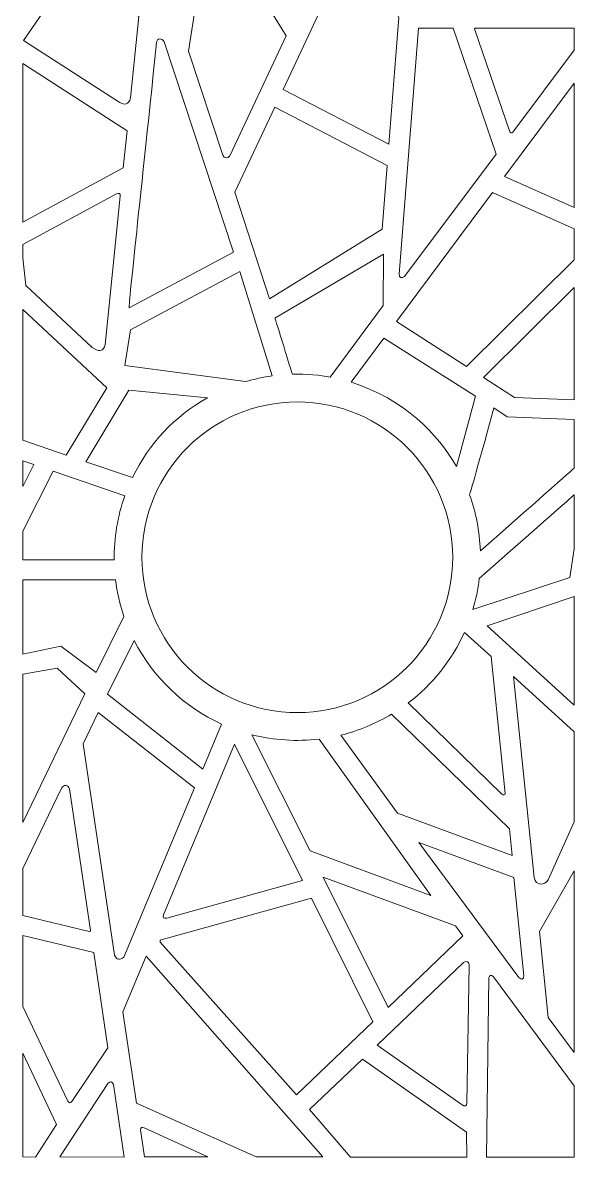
# Model space of a CAD drawing. Header units: centimetres. Extents: x -58 to 58, y -104 to 104.
# Drawn here: x 8.4 to 58.1, y -104.5 to -2.2 of the extents above; entities that cross this region are included whole.
import ezdxf

# ---------------------------------------------------------------- set-up
doc = ezdxf.new("R2010")
doc.units = ezdxf.units.CM
doc.header["$MEASUREMENT"] = 0
doc.layers.add('layer 1', color=7, linetype='Continuous')

msp = doc.modelspace()

# ---------------------------------------------------------------- linework, layer by layer
at = {"layer": 'layer 1', "color": 177, "lineweight": 9}
for points, knots in [([(26.42585, -14.15213), (26.42585, -14.15213), (23.33405, -4.78787), (23.33405, -4.78787), (23.33405, -4.78787), (23.33405, -4.78787), (25.22378, 7.35399), (25.22378, 7.35399), (25.22378, 7.35399), (25.26515, 7.48579), (25.40694, 7.49519), (25.49407, 7.36438), (25.49407, 7.36438), (25.49407, 7.36438), (32.13408, -3.40874), (32.13408, -3.40874), (32.13408, -3.40874), (32.13408, -3.40874), (27.07645, -14.20811), (27.07645, -14.20811), (27.07645, -14.20811), (26.90164, -14.51067), (26.56195, -14.47242), (26.42585, -14.15213)], [0, 0, 0, 0, 0.142857143, 0.142857143, 0.142857143, 0.142857143, 0.285714286, 0.285714286, 0.285714286, 0.285714286, 0.428571429, 0.428571429, 0.428571429, 0.428571429, 0.571428571, 0.571428571, 0.571428571, 0.571428571, 0.714285714, 0.714285714, 0.714285714, 0.714285714, 1, 1, 1, 1]), ([(38.27511, 5.43597), (38.27511, 5.43597), (31.87528, -8.22937), (31.87528, -8.22937), (31.87528, -8.22937), (31.87528, -8.22937), (41.40428, -13.1786), (41.40428, -13.1786), (41.40428, -13.1786), (41.40428, -13.1786), (42.30256, -1.76256), (42.30256, -1.76256), (42.30256, -1.76256), (42.30256, -1.76256), (38.54147, 5.41396), (38.54147, 5.41396), (38.54147, 5.41396), (38.46066, 5.57026), (38.32145, 5.53516), (38.27511, 5.43597)], [0, 0, 0, 0, 0.166666667, 0.166666667, 0.166666667, 0.166666667, 0.333333333, 0.333333333, 0.333333333, 0.333333333, 0.5, 0.5, 0.5, 0.5, 0.666666667, 0.666666667, 0.666666667, 0.666666667, 1, 1, 1, 1]), ([(18.11548, -8.98039), (18.11548, -8.98039), (18.87009, -1.65496), (18.87009, -1.65496), (18.87009, -1.65496), (18.87009, -1.65496), (13.20167, 3.01574), (13.20167, 3.01574), (13.20167, 3.01574), (13.20167, 3.01574), (8.46422, -3.83495), (8.46422, -3.83495), (8.46422, -3.83495), (8.46422, -3.83495), (16.91642, -9.27625), (16.91642, -9.27625), (16.91642, -9.27625), (17.57927, -9.72156), (17.97895, -9.62295), (18.11548, -8.98039)], [0, 0, 0, 0, 0.166666667, 0.166666667, 0.166666667, 0.166666667, 0.333333333, 0.333333333, 0.333333333, 0.333333333, 0.5, 0.5, 0.5, 0.5, 0.666666667, 0.666666667, 0.666666667, 0.666666667, 1, 1, 1, 1]), ([(42.31242, -24.88582), (42.31242, -24.88582), (44.05718, -2.7125), (44.05718, -2.7125), (44.05718, -2.7125), (44.05718, -2.7125), (47.18222, -2.71248), (47.18222, -2.71248), (47.18222, -2.71248), (47.18222, -2.71248), (51.06884, -14.0682), (51.06884, -14.0682), (51.06884, -14.0682), (51.06884, -14.0682), (42.79424, -25.10735), (42.79424, -25.10735), (42.79424, -25.10735), (42.54161, -25.26256), (42.32895, -25.23851), (42.31242, -24.88582)], [0, 0, 0, 0, 0.166666667, 0.166666667, 0.166666667, 0.166666667, 0.333333333, 0.333333333, 0.333333333, 0.333333333, 0.5, 0.5, 0.5, 0.5, 0.666666667, 0.666666667, 0.666666667, 0.666666667, 1, 1, 1, 1]), ([(58.10443, -4.68203), (58.10443, -4.68203), (52.55861, -12.0807), (52.55861, -12.0807), (52.55861, -12.0807), (52.45334, -12.1744), (52.35203, -12.16803), (52.30144, -12.0616), (52.30144, -12.0616), (52.30144, -12.0616), (49.12221, -2.77263), (49.12221, -2.77263), (49.12221, -2.77263), (49.11197, -2.73477), (49.12909, -2.71473), (49.17365, -2.7125), (49.17365, -2.7125), (49.17365, -2.7125), (58.10445, -2.7125), (58.10445, -2.7125), (58.10445, -2.7125), (58.10445, -2.7125), (58.10443, -4.68203), (58.10443, -4.68203)], [0, 0, 0, 0, 0.142857143, 0.142857143, 0.142857143, 0.142857143, 0.285714286, 0.285714286, 0.285714286, 0.285714286, 0.428571429, 0.428571429, 0.428571429, 0.428571429, 0.571428571, 0.571428571, 0.571428571, 0.571428571, 0.714285714, 0.714285714, 0.714285714, 0.714285714, 1, 1, 1, 1]), ([(27.40489, -22.90614), (27.40489, -22.90614), (21.14435, -3.94833), (21.14435, -3.94833), (21.14435, -3.94833), (20.9665, -3.58944), (20.51398, -3.59494), (20.46101, -4.00515), (20.46101, -4.00515), (18.84552, -19.68941), (17.91168, -27.81264), (17.99801, -27.91747), (17.99801, -27.91747), (17.99801, -27.91747), (27.40489, -22.90614), (27.40489, -22.90614)], [0, 0, 0, 0, 0.2, 0.2, 0.2, 0.2, 0.4, 0.4, 0.4, 0.4, 0.6, 0.6, 0.6, 0.6, 1, 1, 1, 1]), ([(8.40444, -5.89966), (8.40444, -5.89966), (17.80914, -11.95419), (17.80914, -11.95419), (17.80914, -11.95419), (17.80914, -11.95419), (17.4641, -15.30376), (17.4641, -15.30376), (17.4641, -15.30376), (17.4641, -15.30376), (8.40442, -20.20275), (8.40442, -20.20275), (8.40442, -20.20275), (8.40442, -20.20275), (8.40444, -5.89966), (8.40444, -5.89966)], [0, 0, 0, 0, 0.2, 0.2, 0.2, 0.2, 0.4, 0.4, 0.4, 0.4, 0.6, 0.6, 0.6, 0.6, 1, 1, 1, 1]), ([(58.10444, -18.88565), (58.10444, -18.88565), (51.80726, -16.07769), (51.80726, -16.07769), (51.80726, -16.07769), (51.80726, -16.07769), (58.10444, -7.6766), (58.10444, -7.6766), (58.10444, -7.6766), (58.10444, -7.6766), (58.10444, -18.88565), (58.10444, -18.88565)], [0, 0, 0, 0, 0.25, 0.25, 0.25, 0.25, 0.5, 0.5, 0.5, 0.5, 1, 1, 1, 1]), ([(40.79503, -20.82449), (40.79503, -20.82449), (41.25418, -15.08612), (41.25418, -15.08612), (41.25418, -15.08612), (41.25418, -15.08612), (31.12739, -9.82636), (31.12739, -9.82636), (31.12739, -9.82636), (31.12739, -9.82636), (27.53221, -17.50303), (27.53221, -17.50303), (27.53221, -17.50303), (27.53221, -17.50303), (30.64129, -27.11801), (30.64129, -27.11801), (30.64129, -27.11801), (30.64129, -27.11801), (40.79503, -20.82449), (40.79503, -20.82449)], [0, 0, 0, 0, 0.166666667, 0.166666667, 0.166666667, 0.166666667, 0.333333333, 0.333333333, 0.333333333, 0.333333333, 0.5, 0.5, 0.5, 0.5, 0.666666667, 0.666666667, 0.666666667, 0.666666667, 1, 1, 1, 1]), ([(8.40442, -22.2071), (8.40442, -22.2071), (16.86857, -17.63008), (16.86857, -17.63008), (16.86857, -17.63008), (17.09861, -17.54999), (17.20928, -17.62734), (17.20055, -17.86213), (17.20055, -17.86213), (17.20055, -17.86213), (15.82249, -31.24002), (15.82249, -31.24002), (15.82249, -31.24002), (15.72878, -31.84209), (15.17868, -31.91344), (14.66963, -31.48049), (14.66963, -31.48049), (14.66963, -31.48049), (8.67854, -25.89754), (8.67854, -25.89754), (8.67854, -25.89754), (8.67854, -25.89754), (8.40443, -23.40839), (8.40443, -23.40839), (8.40443, -23.40839), (8.40443, -23.40839), (8.40442, -22.2071), (8.40442, -22.2071)], [0, 0, 0, 0, 0.125, 0.125, 0.125, 0.125, 0.25, 0.25, 0.25, 0.25, 0.375, 0.375, 0.375, 0.375, 0.5, 0.5, 0.5, 0.5, 0.625, 0.625, 0.625, 0.625, 0.75, 0.75, 0.75, 0.75, 1, 1, 1, 1]), ([(58.10444, -23.57892), (58.10444, -23.57892), (58.10443, -20.81078), (58.10443, -20.81078), (58.10443, -20.81078), (58.10443, -20.81078), (50.72571, -17.52055), (50.72571, -17.52055), (50.72571, -17.52055), (50.72571, -17.52055), (42.09063, -29.14902), (42.09063, -29.14902), (42.09063, -29.14902), (42.09063, -29.14902), (48.39069, -33.21064), (48.39069, -33.21064), (48.39069, -33.21064), (48.39069, -33.21064), (58.10444, -23.57892), (58.10444, -23.57892)], [0, 0, 0, 0, 0.166666667, 0.166666667, 0.166666667, 0.166666667, 0.333333333, 0.333333333, 0.333333333, 0.333333333, 0.5, 0.5, 0.5, 0.5, 0.666666667, 0.666666667, 0.666666667, 0.666666667, 1, 1, 1, 1]), ([(32.70374, -33.90516), (32.69586, -33.88063), (31.14242, -28.8809), (31.13444, -28.85608), (31.13444, -28.85608), (31.13444, -28.85608), (40.91438, -23.07333), (40.91438, -23.07333), (40.91438, -23.07333), (40.91438, -23.07333), (40.87022, -27.7007), (40.87022, -27.7007), (40.87022, -27.7007), (40.87022, -27.7007), (36.09842, -34.16205), (36.09842, -34.16205), (36.09842, -34.16205), (35.22498, -34.00048), (34.00105, -33.85856), (32.70374, -33.90516)], [0, 0, 0, 0, 0.166666667, 0.166666667, 0.166666667, 0.166666667, 0.333333333, 0.333333333, 0.333333333, 0.333333333, 0.5, 0.5, 0.5, 0.5, 0.666666667, 0.666666667, 0.666666667, 0.666666667, 1, 1, 1, 1]), ([(30.87445, -34.05494), (30.87445, -34.05494), (27.96864, -24.645), (27.96864, -24.645), (27.96864, -24.645), (27.96864, -24.645), (18.10686, -29.8987), (18.10686, -29.8987), (18.10686, -29.8987), (18.10686, -29.8987), (17.61567, -33.10961), (17.61567, -33.10961), (17.61567, -33.10961), (17.61567, -33.10961), (28.47685, -34.57061), (28.47685, -34.57061), (28.47685, -34.57061), (29.22762, -34.3464), (30.13129, -34.14781), (30.87445, -34.05494)], [0, 0, 0, 0, 0.166666667, 0.166666667, 0.166666667, 0.166666667, 0.333333333, 0.333333333, 0.333333333, 0.333333333, 0.5, 0.5, 0.5, 0.5, 0.666666667, 0.666666667, 0.666666667, 0.666666667, 1, 1, 1, 1]), ([(58.10444, -36.22064), (58.10444, -36.22064), (58.10443, -26.09496), (58.10443, -26.09496), (58.10443, -26.09496), (58.10443, -26.09496), (49.92672, -34.2009), (49.92672, -34.2009), (49.92672, -34.2009), (49.92672, -34.2009), (52.72912, -36.00759), (52.72912, -36.00759), (52.72912, -36.00759), (52.72912, -36.00759), (58.10444, -36.22064), (58.10444, -36.22064)], [0, 0, 0, 0, 0.2, 0.2, 0.2, 0.2, 0.4, 0.4, 0.4, 0.4, 0.6, 0.6, 0.6, 0.6, 1, 1, 1, 1]), ([(8.40443, -28.07815), (8.40443, -28.07815), (8.40443, -39.85414), (8.40443, -39.85414), (8.40443, -39.85414), (8.40443, -39.85414), (12.33488, -41.20554), (12.33488, -41.20554), (12.33488, -41.20554), (12.33488, -41.20554), (15.98344, -35.14125), (15.98344, -35.14125), (15.98344, -35.14125), (15.98344, -35.14125), (8.40443, -28.07815), (8.40443, -28.07815)], [0, 0, 0, 0, 0.2, 0.2, 0.2, 0.2, 0.4, 0.4, 0.4, 0.4, 0.6, 0.6, 0.6, 0.6, 1, 1, 1, 1]), ([(40.92832, -30.64972), (40.92832, -30.64972), (37.99457, -34.62222), (37.99457, -34.62222), (37.99457, -34.62222), (42.80078, -36.14837), (45.83772, -39.30759), (47.48324, -42.2213), (47.48324, -42.2213), (47.48324, -42.2213), (49.20309, -35.87568), (49.20309, -35.87568), (49.20309, -35.87568), (49.20309, -35.87568), (40.92832, -30.64972), (40.92832, -30.64972)], [0, 0, 0, 0, 0.2, 0.2, 0.2, 0.2, 0.4, 0.4, 0.4, 0.4, 0.6, 0.6, 0.6, 0.6, 1, 1, 1, 1]), ([(25.04247, -36.0259), (25.04247, -36.0259), (17.96928, -35.32949), (17.96928, -35.32949), (17.96928, -35.32949), (17.96928, -35.32949), (14.10002, -41.79577), (14.10002, -41.79577), (14.10002, -41.79577), (14.10002, -41.79577), (18.29811, -43.20338), (18.29811, -43.20338), (18.29811, -43.20338), (19.79825, -40.14703), (22.07499, -37.70352), (25.04247, -36.0259)], [0, 0, 0, 0, 0.2, 0.2, 0.2, 0.2, 0.4, 0.4, 0.4, 0.4, 0.6, 0.6, 0.6, 0.6, 1, 1, 1, 1]), ([(33.14993, -36.39924), (40.88061, -36.39924), (47.14993, -42.66857), (47.14993, -50.39924), (47.14993, -50.39924), (47.14993, -58.12991), (40.88061, -64.39924), (33.14993, -64.39924), (33.14993, -64.39924), (25.41925, -64.39924), (19.14993, -58.12991), (19.14993, -50.39924), (19.14993, -50.39924), (19.14993, -42.66857), (25.41925, -36.39924), (33.14993, -36.39924)], [0, 0, 0, 0, 0.2, 0.2, 0.2, 0.2, 0.4, 0.4, 0.4, 0.4, 0.6, 0.6, 0.6, 0.6, 1, 1, 1, 1]), ([(58.10443, -42.3525), (58.10443, -42.3525), (58.10443, -42.35251), (49.64025, -49.82911), (49.64025, -49.82911), (49.57997, -48.05477), (49.23938, -46.35136), (48.66138, -44.76183), (48.66138, -44.76183), (48.66138, -44.76183), (49.17498, -43.15255), (50.85611, -36.91681), (50.85611, -36.91681), (50.85611, -36.91681), (52.04527, -37.72687), (52.04527, -37.72687), (52.04527, -37.72687), (52.04527, -37.72687), (58.10443, -37.96701), (58.10443, -37.96701), (58.10443, -37.96701), (58.10443, -37.96701), (58.10443, -42.3525), (58.10443, -42.3525)], [0, 0, 0, 0, 0.142857143, 0.142857143, 0.142857143, 0.142857143, 0.285714286, 0.285714286, 0.285714286, 0.285714286, 0.428571429, 0.428571429, 0.428571429, 0.428571429, 0.571428571, 0.571428571, 0.571428571, 0.571428571, 0.714285714, 0.714285714, 0.714285714, 0.714285714, 1, 1, 1, 1]), ([(8.40444, -41.70835), (8.40444, -41.70835), (9.39845, -42.05012), (9.39845, -42.05012), (9.39845, -42.05012), (9.39845, -42.05012), (8.40443, -44.02632), (8.40443, -44.02632), (8.40443, -44.02632), (8.40443, -44.02632), (8.40444, -41.70835), (8.40444, -41.70835)], [0, 0, 0, 0, 0.25, 0.25, 0.25, 0.25, 0.5, 0.5, 0.5, 0.5, 1, 1, 1, 1]), ([(17.60038, -44.86789), (17.60038, -44.86789), (11.13593, -42.64296), (11.13593, -42.64296), (11.13593, -42.64296), (11.13593, -42.64296), (8.40443, -48.05089), (8.40443, -48.05089), (8.40443, -48.05089), (8.40443, -48.05089), (8.40444, -50.62807), (8.40444, -50.62807), (8.40444, -50.62807), (12.04895, -50.62807), (14.71009, -50.62807), (16.65319, -50.62807), (16.65319, -50.62807), (16.62659, -48.67454), (16.94248, -46.71667), (17.60038, -44.86789)], [0, 0, 0, 0, 0.166666667, 0.166666667, 0.166666667, 0.166666667, 0.333333333, 0.333333333, 0.333333333, 0.333333333, 0.5, 0.5, 0.5, 0.5, 0.666666667, 0.666666667, 0.666666667, 0.666666667, 1, 1, 1, 1]), ([(58.10444, -49.62948), (58.10444, -49.62948), (58.10443, -44.75383), (58.10443, -44.75383), (58.10443, -44.75383), (58.10443, -44.75383), (58.10442, -44.75383), (49.5393, -52.31959), (49.5393, -52.31959), (49.42788, -53.28034), (49.23391, -54.21601), (48.96466, -55.1192), (48.96466, -55.1192), (48.96466, -55.1192), (57.70796, -52.22681), (57.70796, -52.22681), (57.70796, -52.22681), (57.70796, -52.22681), (58.10444, -49.62948), (58.10444, -49.62948)], [0, 0, 0, 0, 0.166666667, 0.166666667, 0.166666667, 0.166666667, 0.333333333, 0.333333333, 0.333333333, 0.333333333, 0.5, 0.5, 0.5, 0.5, 0.666666667, 0.666666667, 0.666666667, 0.666666667, 1, 1, 1, 1]), ([(11.84643, -58.39829), (11.84643, -58.39829), (8.40442, -59.1366), (8.40442, -59.1366), (8.40442, -59.1366), (8.40442, -59.1366), (8.40442, -52.42761), (8.40442, -52.42761), (8.40442, -52.42761), (12.10231, -52.42761), (14.80288, -52.42761), (16.77512, -52.42761), (16.77512, -52.42761), (16.91217, -53.54691), (17.16328, -54.65317), (17.52854, -55.72459), (17.52854, -55.72459), (17.52854, -55.72459), (15.01042, -60.77243), (15.01042, -60.77243), (15.01042, -60.77243), (15.01042, -60.77243), (11.84643, -58.39829), (11.84643, -58.39829)], [0, 0, 0, 0, 0.142857143, 0.142857143, 0.142857143, 0.142857143, 0.285714286, 0.285714286, 0.285714286, 0.285714286, 0.428571429, 0.428571429, 0.428571429, 0.428571429, 0.571428571, 0.571428571, 0.571428571, 0.571428571, 0.714285714, 0.714285714, 0.714285714, 0.714285714, 1, 1, 1, 1]), ([(58.10445, -63.7207), (58.10445, -63.7207), (50.24603, -56.59139), (50.24603, -56.59139), (50.24603, -56.59139), (50.24603, -56.59139), (58.10444, -53.94545), (58.10444, -53.94545), (58.10444, -53.94545), (58.10444, -53.94545), (58.10445, -63.7207), (58.10445, -63.7207)], [0, 0, 0, 0, 0.25, 0.25, 0.25, 0.25, 0.5, 0.5, 0.5, 0.5, 1, 1, 1, 1]), ([(43.14974, -63.52392), (45.32891, -61.86086), (47.0786, -59.66294), (48.20397, -57.16268), (48.20397, -57.16268), (48.20397, -57.16268), (50.62023, -59.33414), (50.62023, -59.33414), (50.62023, -59.33414), (50.62023, -59.33414), (51.87619, -71.68544), (51.87619, -71.68544), (51.87619, -71.68544), (51.86452, -71.83224), (51.7, -71.85381), (51.58361, -71.74338), (51.58361, -71.74338), (51.58361, -71.74338), (43.14974, -63.52392), (43.14974, -63.52392)], [0, 0, 0, 0, 0.166666667, 0.166666667, 0.166666667, 0.166666667, 0.333333333, 0.333333333, 0.333333333, 0.333333333, 0.5, 0.5, 0.5, 0.5, 0.666666667, 0.666666667, 0.666666667, 0.666666667, 1, 1, 1, 1]), ([(18.45155, -57.90289), (18.45155, -57.90289), (16.03864, -62.7322), (16.03864, -62.7322), (16.03864, -62.7322), (16.03864, -62.7322), (24.64447, -69.50605), (24.64447, -69.50605), (24.64447, -69.50605), (24.64447, -69.50605), (26.32254, -65.42426), (26.32254, -65.42426), (26.32254, -65.42426), (22.92627, -63.87813), (20.14578, -61.21427), (18.45155, -57.90289)], [0, 0, 0, 0, 0.2, 0.2, 0.2, 0.2, 0.4, 0.4, 0.4, 0.4, 0.6, 0.6, 0.6, 0.6, 1, 1, 1, 1]), ([(8.40443, -74.29044), (8.40443, -74.29044), (8.40443, -60.92479), (8.40443, -60.92479), (8.40443, -60.92479), (8.40443, -60.92479), (11.51043, -60.38057), (11.51043, -60.38057), (11.51043, -60.38057), (11.51043, -60.38057), (14.01753, -62.71159), (14.01753, -62.71159), (14.01753, -62.71159), (14.01753, -62.71159), (8.40443, -74.29044), (8.40443, -74.29044)], [0, 0, 0, 0, 0.2, 0.2, 0.2, 0.2, 0.4, 0.4, 0.4, 0.4, 0.6, 0.6, 0.6, 0.6, 1, 1, 1, 1]), ([(58.10443, -74.24301), (58.10443, -74.24301), (58.10443, -66.11509), (58.10443, -66.11509), (58.10443, -66.11509), (58.10443, -66.11509), (52.61309, -61.14718), (52.61309, -61.14718), (52.61309, -61.14718), (52.61309, -61.14718), (54.4907, -79.25779), (54.4907, -79.25779), (54.4907, -79.25779), (54.62134, -80.06029), (55.47958, -79.97477), (55.76378, -79.45768), (55.76378, -79.45768), (55.76378, -79.45768), (58.10443, -74.24301), (58.10443, -74.24301)], [0, 0, 0, 0, 0.166666667, 0.166666667, 0.166666667, 0.166666667, 0.333333333, 0.333333333, 0.333333333, 0.333333333, 0.5, 0.5, 0.5, 0.5, 0.666666667, 0.666666667, 0.666666667, 0.666666667, 1, 1, 1, 1]), ([(15.213, -64.39301), (15.213, -64.39301), (13.84421, -67.21684), (13.84421, -67.21684), (13.84421, -67.21684), (13.84421, -67.21684), (16.67862, -86.24323), (16.67862, -86.24323), (16.67862, -86.24323), (16.8588, -86.69041), (17.14261, -86.75252), (17.53003, -86.42951), (17.53003, -86.42951), (17.53003, -86.42951), (23.89141, -71.18549), (23.89141, -71.18549), (23.89141, -71.18549), (23.89141, -71.18549), (15.213, -64.39301), (15.213, -64.39301)], [0, 0, 0, 0, 0.166666667, 0.166666667, 0.166666667, 0.166666667, 0.333333333, 0.333333333, 0.333333333, 0.333333333, 0.5, 0.5, 0.5, 0.5, 0.666666667, 0.666666667, 0.666666667, 0.666666667, 1, 1, 1, 1]), ([(37.06694, -66.43126), (37.06694, -66.43126), (42.18202, -73.47178), (42.18202, -73.47178), (42.18202, -73.47178), (42.18202, -73.47178), (52.49468, -77.27113), (52.49468, -77.27113), (52.49468, -77.27113), (52.49468, -77.27113), (52.26732, -74.86845), (52.26732, -74.86845), (52.26732, -74.86845), (52.26732, -74.86845), (41.63644, -64.55181), (41.63644, -64.55181), (41.63644, -64.55181), (40.29131, -65.33378), (38.61845, -66.0534), (37.06694, -66.43126)], [0, 0, 0, 0, 0.166666667, 0.166666667, 0.166666667, 0.166666667, 0.333333333, 0.333333333, 0.333333333, 0.333333333, 0.5, 0.5, 0.5, 0.5, 0.666666667, 0.666666667, 0.666666667, 0.666666667, 1, 1, 1, 1]), ([(29.06067, -66.38834), (29.06067, -66.38834), (34.29512, -76.86016), (34.29512, -76.86016), (34.29512, -76.86016), (34.29512, -76.86016), (45.18417, -80.87186), (45.18417, -80.87186), (45.18417, -80.87186), (45.18417, -80.87186), (35.11697, -66.78307), (35.11697, -66.78307), (35.11697, -66.78307), (33.09712, -67.02315), (31.03253, -66.89132), (29.06067, -66.38834)], [0, 0, 0, 0, 0.2, 0.2, 0.2, 0.2, 0.4, 0.4, 0.4, 0.4, 0.6, 0.6, 0.6, 0.6, 1, 1, 1, 1]), ([(27.48231, -67.25607), (27.48231, -67.25607), (21.0863, -82.61429), (21.0863, -82.61429), (21.0863, -82.61429), (21.01169, -82.88544), (21.11219, -82.98551), (21.38782, -82.91451), (21.38782, -82.91451), (21.38782, -82.91451), (33.62317, -79.53151), (33.62317, -79.53151), (33.62317, -79.53151), (33.62317, -79.53151), (27.48231, -67.25607), (27.48231, -67.25607)], [0, 0, 0, 0, 0.2, 0.2, 0.2, 0.2, 0.4, 0.4, 0.4, 0.4, 0.6, 0.6, 0.6, 0.6, 1, 1, 1, 1]), ([(8.40444, -82.67192), (8.40444, -82.67192), (14.38712, -84.12743), (14.38712, -84.12743), (14.38712, -84.12743), (14.45928, -84.1447), (14.49944, -84.1149), (14.5076, -84.038), (14.5076, -84.038), (14.5076, -84.038), (12.60671, -71.27885), (12.60671, -71.27885), (12.60671, -71.27885), (12.52571, -70.89905), (12.08479, -70.84282), (11.90859, -71.20972), (11.90859, -71.20972), (11.90859, -71.20972), (8.40443, -78.43822), (8.40443, -78.43822), (8.40443, -78.43822), (8.40443, -78.43822), (8.40444, -82.67192), (8.40444, -82.67192)], [0, 0, 0, 0, 0.142857143, 0.142857143, 0.142857143, 0.142857143, 0.285714286, 0.285714286, 0.285714286, 0.285714286, 0.428571429, 0.428571429, 0.428571429, 0.428571429, 0.571428571, 0.571428571, 0.571428571, 0.571428571, 0.714285714, 0.714285714, 0.714285714, 0.714285714, 1, 1, 1, 1]), ([(44.09382, -76.09413), (44.09382, -76.09413), (53.10913, -88.28415), (53.10913, -88.28415), (53.10913, -88.28415), (53.33154, -88.52367), (53.57397, -88.42763), (53.55013, -88.13295), (53.55013, -88.13295), (53.55013, -88.13295), (52.64552, -79.24469), (52.64552, -79.24469), (52.64552, -79.24469), (52.64552, -79.24469), (44.09382, -76.09413), (44.09382, -76.09413)], [0, 0, 0, 0, 0.2, 0.2, 0.2, 0.2, 0.4, 0.4, 0.4, 0.4, 0.6, 0.6, 0.6, 0.6, 1, 1, 1, 1]), ([(58.10444, -78.66589), (58.10444, -78.66589), (54.97379, -84.11267), (54.97379, -84.11267), (54.97379, -84.11267), (54.97379, -84.11267), (55.76246, -91.86165), (55.76246, -91.86165), (55.76246, -91.86165), (55.76246, -91.86165), (58.10444, -95.01931), (58.10444, -95.01931), (58.10444, -95.01931), (58.10444, -95.01931), (58.10444, -78.66589), (58.10444, -78.66589)], [0, 0, 0, 0, 0.2, 0.2, 0.2, 0.2, 0.4, 0.4, 0.4, 0.4, 0.6, 0.6, 0.6, 0.6, 1, 1, 1, 1]), ([(35.48677, -79.21719), (35.48677, -79.21719), (41.32119, -90.95958), (41.32119, -90.95958), (41.32119, -90.95958), (41.32119, -90.95958), (48.0735, -84.5103), (48.0735, -84.5103), (48.0735, -84.5103), (48.0735, -84.5103), (47.39317, -83.60367), (47.39317, -83.60367), (47.39317, -83.60367), (47.39317, -83.60367), (35.48677, -79.21719), (35.48677, -79.21719)], [0, 0, 0, 0, 0.2, 0.2, 0.2, 0.2, 0.4, 0.4, 0.4, 0.4, 0.6, 0.6, 0.6, 0.6, 1, 1, 1, 1]), ([(20.80377, -85.07231), (20.80377, -85.07231), (33.06521, -98.84504), (33.06521, -98.84504), (33.06521, -98.84504), (33.06521, -98.84504), (39.9515, -92.2678), (39.9515, -92.2678), (39.9515, -92.2678), (39.9515, -92.2678), (34.41667, -81.12848), (34.41667, -81.12848), (34.41667, -81.12848), (34.41667, -81.12848), (20.89461, -84.86726), (20.89461, -84.86726), (20.89461, -84.86726), (20.77402, -84.90875), (20.74374, -84.9771), (20.80377, -85.07231)], [0, 0, 0, 0, 0.166666667, 0.166666667, 0.166666667, 0.166666667, 0.333333333, 0.333333333, 0.333333333, 0.333333333, 0.5, 0.5, 0.5, 0.5, 0.666666667, 0.666666667, 0.666666667, 0.666666667, 1, 1, 1, 1]), ([(8.40443, -84.47246), (8.40443, -84.47246), (14.80429, -86.02946), (14.80429, -86.02946), (14.80429, -86.02946), (14.80429, -86.02946), (16.08218, -94.60689), (16.08218, -94.60689), (16.08218, -94.60689), (16.08218, -94.60689), (12.837, -99.45933), (12.837, -99.45933), (12.837, -99.45933), (12.7051, -99.59571), (12.58117, -99.58135), (12.46513, -99.41623), (12.46513, -99.41623), (12.46513, -99.41623), (8.40443, -90.89303), (8.40443, -90.89303), (8.40443, -90.89303), (8.40443, -90.89303), (8.40443, -84.47246), (8.40443, -84.47246)], [0, 0, 0, 0, 0.142857143, 0.142857143, 0.142857143, 0.142857143, 0.285714286, 0.285714286, 0.285714286, 0.285714286, 0.428571429, 0.428571429, 0.428571429, 0.428571429, 0.571428571, 0.571428571, 0.571428571, 0.571428571, 0.714285714, 0.714285714, 0.714285714, 0.714285714, 1, 1, 1, 1]), ([(29.43719, -104.44056), (29.43719, -104.44056), (18.66631, -99.58396), (18.66631, -99.58396), (18.66631, -99.58396), (18.66631, -99.58396), (17.44001, -91.35279), (17.44001, -91.35279), (17.44001, -91.35279), (17.44001, -91.35279), (19.53316, -86.33647), (19.53316, -86.33647), (19.53316, -86.33647), (19.53316, -86.33647), (35.44208, -104.44056), (35.44208, -104.44056), (35.44208, -104.44056), (35.44208, -104.44056), (29.43719, -104.44056), (29.43719, -104.44056)], [0, 0, 0, 0, 0.166666667, 0.166666667, 0.166666667, 0.166666667, 0.333333333, 0.333333333, 0.333333333, 0.333333333, 0.5, 0.5, 0.5, 0.5, 0.666666667, 0.666666667, 0.666666667, 0.666666667, 1, 1, 1, 1]), ([(47.98617, -99.7563), (47.98617, -99.7563), (40.33269, -94.36958), (40.33269, -94.36958), (40.33269, -94.36958), (40.33269, -94.36958), (48.13404, -86.91829), (48.13404, -86.91829), (48.13404, -86.91829), (48.3597, -86.73445), (48.64205, -86.83883), (48.63943, -87.17209), (48.63943, -87.17209), (48.63943, -87.17209), (48.43252, -99.58239), (48.43252, -99.58239), (48.43252, -99.58239), (48.42856, -99.8407), (48.22176, -99.91761), (47.98617, -99.7563)], [0, 0, 0, 0, 0.166666667, 0.166666667, 0.166666667, 0.166666667, 0.333333333, 0.333333333, 0.333333333, 0.333333333, 0.5, 0.5, 0.5, 0.5, 0.666666667, 0.666666667, 0.666666667, 0.666666667, 1, 1, 1, 1]), ([(50.20606, -104.45829), (50.20606, -104.45829), (50.41331, -88.2725), (50.41331, -88.2725), (50.41331, -88.2725), (50.40962, -88.0773), (50.63904, -87.99797), (50.81494, -88.20659), (50.81494, -88.20659), (50.81494, -88.20659), (58.10443, -98.02887), (58.10443, -98.02887), (58.10443, -98.02887), (58.10443, -98.02887), (58.10443, -104.4748), (58.10443, -104.4748), (58.10443, -104.4748), (58.10443, -104.4748), (50.20606, -104.45829), (50.20606, -104.45829)], [0, 0, 0, 0, 0.166666667, 0.166666667, 0.166666667, 0.166666667, 0.333333333, 0.333333333, 0.333333333, 0.333333333, 0.5, 0.5, 0.5, 0.5, 0.666666667, 0.666666667, 0.666666667, 0.666666667, 1, 1, 1, 1]), ([(8.40443, -95.10082), (8.40443, -95.10082), (11.46454, -101.52383), (11.46454, -101.52383), (11.46454, -101.52383), (11.46454, -101.52383), (9.5528, -104.4748), (9.5528, -104.4748), (9.5528, -104.4748), (9.5528, -104.4748), (8.40443, -104.44056), (8.40443, -104.44056), (8.40443, -104.44056), (8.40443, -104.44056), (8.40443, -95.10082), (8.40443, -95.10082)], [0, 0, 0, 0, 0.2, 0.2, 0.2, 0.2, 0.4, 0.4, 0.4, 0.4, 0.6, 0.6, 0.6, 0.6, 1, 1, 1, 1]), ([(37.94871, -104.44821), (37.94871, -104.44821), (34.25165, -100.17771), (34.25165, -100.17771), (34.25165, -100.17771), (34.25165, -100.17771), (39.0269, -95.61677), (39.0269, -95.61677), (39.0269, -95.61677), (39.0269, -95.61677), (48.38873, -102.2099), (48.38873, -102.2099), (48.38873, -102.2099), (48.38873, -102.2099), (48.42903, -104.44894), (48.42903, -104.44894), (48.42903, -104.44894), (48.42903, -104.44894), (37.94871, -104.44821), (37.94871, -104.44821)], [0, 0, 0, 0, 0.166666667, 0.166666667, 0.166666667, 0.166666667, 0.333333333, 0.333333333, 0.333333333, 0.333333333, 0.5, 0.5, 0.5, 0.5, 0.666666667, 0.666666667, 0.666666667, 0.666666667, 1, 1, 1, 1]), ([(11.75415, -104.44055), (11.75415, -104.44055), (16.08538, -97.82011), (16.08538, -97.82011), (16.08538, -97.82011), (16.23647, -97.59049), (16.53009, -97.6405), (16.57578, -97.92015), (16.57578, -97.92015), (16.57578, -97.92015), (17.5496, -104.45768), (17.5496, -104.45768), (17.5496, -104.45768), (17.5496, -104.45768), (11.75415, -104.44055), (11.75415, -104.44055)], [0, 0, 0, 0, 0.2, 0.2, 0.2, 0.2, 0.4, 0.4, 0.4, 0.4, 0.6, 0.6, 0.6, 0.6, 1, 1, 1, 1]), ([(19.3738, -104.44057), (19.3738, -104.44057), (19.02511, -101.99234), (19.02511, -101.99234), (19.02511, -101.99234), (19.02293, -101.79609), (19.12812, -101.73786), (19.34066, -101.81765), (19.34066, -101.81765), (19.34066, -101.81765), (25.08815, -104.44686), (25.08815, -104.44686), (25.08815, -104.44686), (25.08815, -104.44686), (19.3738, -104.44057), (19.3738, -104.44057)], [0, 0, 0, 0, 0.2, 0.2, 0.2, 0.2, 0.4, 0.4, 0.4, 0.4, 0.6, 0.6, 0.6, 0.6, 1, 1, 1, 1])]:
    msp.add_open_spline(points, degree=3, knots=knots, dxfattribs=at)

doc.saveas('drawing.dxf')
